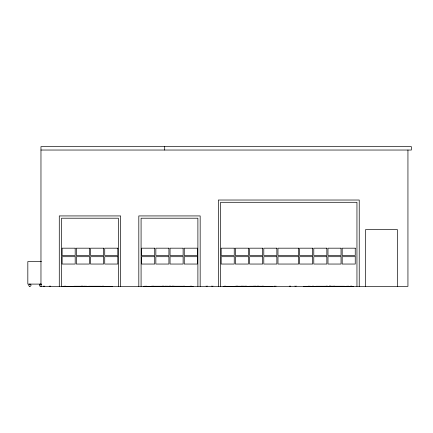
<?xml version="1.0" encoding="UTF-8"?>
<svg xmlns="http://www.w3.org/2000/svg" width="433" height="433" viewBox="0 0 433 433"><rect width="100%" height="100%" fill="white"/><g stroke="black" fill="none" stroke-linecap="round" stroke-linejoin="round"><path stroke-width="0.65" d="M40.967 150.035L411.35 150.035L411.35 146.625L40.967 146.625L40.967 286.375L407.94 286.375L407.94 150.035M41.519 261.581L27.826 261.581L27.826 284.102L41.519 284.102M73.886 286.262L84.419 286.262M88.63 286.262L101.501 286.262M152.135 286.262L165.276 286.262M166.656 286.262L182.937 286.262M235.108 286.262L245.641 286.262M249.457 286.262L262.587 286.262M315.901 286.262L327.007 286.262M329.421 286.262L344.565 286.262M76.365 286.343L86.903 286.343M92.592 286.343L103.124 286.343M397.375 286.375L397.375 229.566L365.587 229.566L365.587 286.375M359.228 286.375L359.228 200.024L218.346 200.024L218.346 286.375M356.954 286.375L356.954 202.298L220.614 202.298L220.614 286.375M353.566 286.375L303.576 286.375M351.748 285.921L351.71 286.375M350.573 286.04L350.573 286.375M348.186 286.04L348.186 286.375M347.05 286.04L347.05 286.375M334.211 286.04L334.211 286.375M333.074 286.04L333.074 286.375M330.942 286.04L330.942 286.375M330.693 286.04L330.693 286.375M329.805 286.04L329.805 286.375M329.556 286.04L329.556 286.375M327.418 286.04L327.418 286.375M326.282 286.04L326.282 286.375M313.443 286.04L313.443 286.375M312.307 286.04L312.307 286.375M309.92 286.04L309.92 286.375M308.783 286.04L308.783 286.375M275.908 286.04L275.908 286.375M274.771 286.04L274.771 286.375M273.104 286.375L223.114 286.375M263.773 286.04L263.773 286.375M262.636 286.04L262.636 286.375M258.409 286.04L258.409 286.375M257.272 286.04L257.272 286.375M255.134 286.04L255.134 286.375M253.998 286.04L253.998 286.375M246.274 286.04L246.274 286.375M245.138 286.04L245.138 286.375M243 286.04L243 286.375M241.868 286.04L241.868 286.375M237.641 286.04L237.641 286.375M236.505 286.04L236.505 286.375M225.506 286.04L225.506 286.375M224.37 286.04L224.37 286.375M200.165 286.375L200.165 215.932L138.814 215.932L138.814 286.375M197.892 286.375L197.892 218.205L141.082 218.205L141.082 286.375M193.21 286.375L143.22 286.375M191.354 286.04L191.354 286.375M190.217 286.04L190.217 286.375M184.42 286.04L184.42 286.375M183.283 286.04L183.283 286.375M173.855 286.04L173.855 286.375M172.718 286.04L172.718 286.375M170.586 286.04L170.586 286.375M169.449 286.04L169.449 286.375M166.927 286.04L166.927 286.375M165.79 286.04L165.79 286.375M164.702 146.625L164.702 150.035M163.652 286.04L163.652 286.375M162.516 286.04L162.516 286.375M153.087 286.04L153.087 286.375M151.951 286.04L151.951 286.375M146.159 286.04L146.159 286.375M145.023 286.04L145.023 286.375M120.634 286.375L120.634 215.932L59.283 215.932L59.283 286.375M118.361 286.375L118.361 218.205L61.556 218.205L61.556 286.375M112.748 286.375L62.758 286.375M103.552 286.04L103.552 286.375M102.415 286.04L102.415 286.375M86.053 286.04L86.053 286.375M84.917 286.04L84.917 286.375M82.784 286.04L82.784 286.375M81.648 286.04L81.648 286.375M65.286 286.04L65.286 286.375M64.149 286.04L64.149 286.375M41.352 286.04A1.137 1.137 0 0 1 39.744 286.04A1.137 1.137 0 0 1 39.744 284.432A1.137 1.137 0 0 1 41.352 284.432M44.772 286.034A0.682 0.682 0 0 1 43.592 286.034M50.455 286.034A0.682 0.682 0 0 1 49.275 286.034M290.478 286.034A0.682 0.682 0 0 1 289.298 286.034M296.156 286.034A0.682 0.682 0 0 1 294.976 286.034M212.944 286.034A0.682 0.682 0 0 1 211.764 286.034M207.266 286.034A0.682 0.682 0 0 1 206.086 286.034M75.19 248.179L62.125 248.179L62.125 255.524L75.19 255.524L75.19 248.179M89.387 248.179L76.322 248.179L76.322 255.524L89.387 255.524L89.387 248.179M103.59 248.179L90.524 248.179L90.524 255.524L103.59 255.524L103.59 248.179M117.792 248.179L104.726 248.179L104.726 255.524L117.792 255.524L117.792 248.179M154.716 248.179L141.651 248.179L141.651 255.524L154.716 255.524L154.716 248.179M168.919 248.179L155.853 248.179L155.853 255.524L168.919 255.524L168.919 248.179M183.121 248.179L170.055 248.179L170.055 255.524L183.121 255.524L183.121 248.179M197.324 248.179L184.258 248.179L184.258 255.524L197.324 255.524L197.324 248.179M234.248 248.179L221.182 248.179L221.182 255.524L234.248 255.524L234.248 248.179M248.45 248.179L235.384 248.179L235.384 255.524L248.45 255.524L248.45 248.179M262.652 248.179L249.587 248.179L249.587 255.524L262.652 255.524L262.652 248.179M276.855 248.179L263.789 248.179L263.789 255.524L276.855 255.524L276.855 248.179M298.624 248.179L277.97 248.179L277.97 255.524L298.624 255.524L298.624 248.179M312.642 248.179L299.576 248.179L299.576 255.524L312.642 255.524L312.642 248.179M326.845 248.179L313.779 248.179L313.779 255.524L326.845 255.524L326.845 248.179M341.047 248.179L327.981 248.179L327.981 255.524L341.047 255.524L341.047 248.179M355.249 248.179L342.184 248.179L342.184 255.524L355.249 255.524L355.249 248.179M75.19 256.704L62.125 256.704L62.125 264.043L75.19 264.043L75.19 256.704M89.387 256.704L76.322 256.704L76.322 264.043L89.387 264.043L89.387 256.704M103.59 256.704L90.524 256.704L90.524 264.043L103.59 264.043L103.59 256.704M117.792 256.704L104.726 256.704L104.726 264.043L117.792 264.043L117.792 256.704M154.716 256.704L141.651 256.704L141.651 264.043L154.716 264.043L154.716 256.704M168.919 256.704L155.853 256.704L155.853 264.043L168.919 264.043L168.919 256.704M183.121 256.704L170.055 256.704L170.055 264.043L183.121 264.043L183.121 256.704M197.324 256.704L184.258 256.704L184.258 264.043L197.324 264.043L197.324 256.704M234.248 256.704L221.182 256.704L221.182 264.043L234.248 264.043L234.248 256.704M248.45 256.704L235.384 256.704L235.384 264.043L248.45 264.043L248.45 256.704M262.652 256.704L249.587 256.704L249.587 264.043L262.652 264.043L262.652 256.704M276.855 256.704L263.789 256.704L263.789 264.043L276.855 264.043L276.855 256.704M298.624 256.704L277.97 256.704L277.97 264.043L298.624 264.043L298.624 256.704M312.642 256.704L299.576 256.704L299.576 264.043L312.642 264.043L312.642 256.704M326.845 256.704L313.779 256.704L313.779 264.043L326.845 264.043L326.845 256.704M341.047 256.704L327.981 256.704L327.981 264.043L341.047 264.043L341.047 256.704M355.249 256.704L342.184 256.704L342.184 264.043L355.249 264.043L355.249 256.704M29.303 286.218A1.137 1.137 0 0 0 31.008 285.239A1.137 1.137 0 0 0 29.303 284.254A1.137 1.137 0 0 0 29.303 286.218"/></g></svg>
